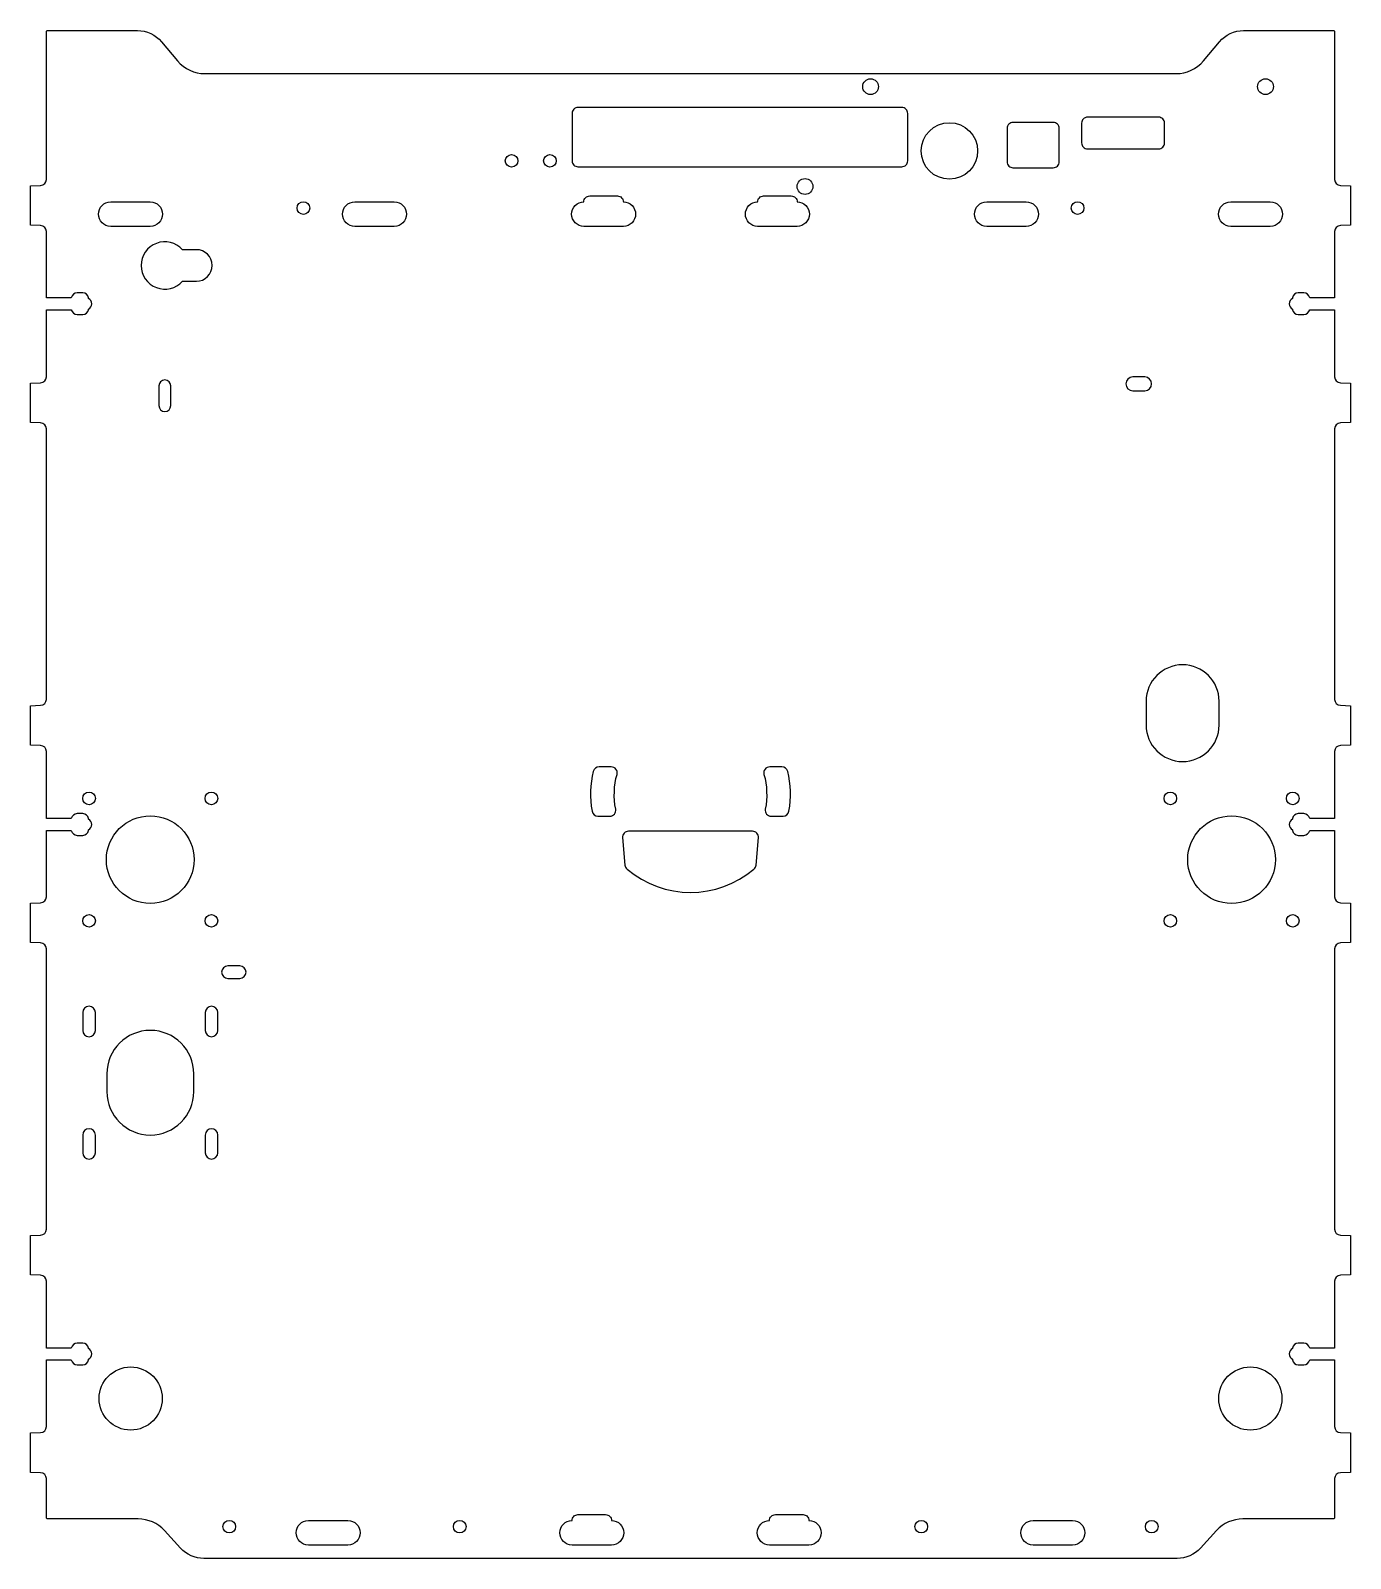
# Model space of a CAD drawing. Extents: x -167 to 167, y -193 to 194.
import ezdxf

# ---------------------------------------------------------------- set-up
doc = ezdxf.new("R2010")
doc.units = 0
doc.layers.get('0').update_dxf_attribs({"linetype": 'CONTINUOUS'})

msp = doc.modelspace()

# ---------------------------------------------------------------- linework, layer by layer
for points in [[(162.97, 193.5, -0.131652), (163.1, 193), (163.1, 155.79, 0.404026), (164.55, 154.29), (167.1, 154.2), (167.1, 144.2), (164.55, 144.11, 0.404026), (163.1, 142.61), (163.1, 125.8), (156.78, 125.8, 0.365977), (155.3, 127.05), (153.9, 127.05, 0.365977), (152.42, 125.8), (152.42, 125.64, 0.613812), (152.42, 122.96), (152.42, 122.8, 0.365977), (153.9, 121.55), (155.3, 121.55, 0.365977), (156.78, 122.8), (163.1, 122.8), (163.1, 105.79, 0.404026), (164.55, 104.29), (167.1, 104.2), (167.1, 94.2), (164.55, 94.11, 0.404026), (163.1, 92.61), (163.1, 24.09, 0.404026), (164.55, 22.59), (167.1, 22.5), (167.1, 12.5), (164.55, 12.41, 0.404026), (163.1, 10.91), (163.1, -6.1), (156.78, -6.1, 0.365977), (155.3, -4.85), (153.9, -4.85, 0.365977), (152.42, -6.1), (152.42, -6.26, 0.613812), (152.42, -8.94), (152.42, -9.1, 0.365977), (153.9, -10.35), (155.3, -10.35, 0.365977), (156.78, -9.1), (163.1, -9.1), (163.1, -25.91, 0.404026), (164.55, -27.41), (167.1, -27.5), (167.1, -37.5), (164.55, -37.59, 0.404026), (163.1, -39.09), (163.1, -110.11, 0.404026), (164.55, -111.61), (167.1, -111.7), (167.1, -121.7), (164.55, -121.79, 0.404026), (163.1, -123.29), (163.1, -140.2), (156.78, -140.2, 0.365977), (155.3, -138.95), (153.9, -138.95, 0.365977), (152.42, -140.2), (152.42, -140.36, 0.613812), (152.42, -143.04), (152.42, -143.2, 0.365977), (153.9, -144.45), (155.3, -144.45, 0.365977), (156.78, -143.2), (163.1, -143.2), (163.1, -160.11, 0.404026), (164.55, -161.61), (167.1, -161.7), (167.1, -171.7), (164.55, -171.79, 0.404026), (163.1, -173.29), (163.1, -183, -0.131652), (162.97, -183.5), (139.84, -183.5, 0.210435), (133.2, -186.42), (129.11, -190.9, -0.210435), (123.2, -193.5), (-123.2, -193.5, -0.210435), (-129.11, -190.9), (-133.2, -186.42, 0.210435), (-139.84, -183.5), (-162.97, -183.5, -0.131652), (-163.1, -183), (-163.1, -173.29, 0.404026), (-164.55, -171.79), (-167.1, -171.7), (-167.1, -161.7), (-164.55, -161.61, 0.404026), (-163.1, -160.11), (-163.1, -143.2), (-156.78, -143.2, 0.365977), (-155.3, -144.45), (-153.9, -144.45, 0.365977), (-152.42, -143.2), (-152.42, -143.04, 0.613812), (-152.42, -140.36), (-152.42, -140.2, 0.365977), (-153.9, -138.95), (-155.3, -138.95, 0.365977), (-156.78, -140.2), (-163.1, -140.2), (-163.1, -123.29, 0.404026), (-164.55, -121.79), (-167.1, -121.7), (-167.1, -111.7), (-164.55, -111.61, 0.404026), (-163.1, -110.11), (-163.1, -39.09, 0.404026), (-164.55, -37.59), (-167.1, -37.5), (-167.1, -27.5), (-164.55, -27.41, 0.404026), (-163.1, -25.91), (-163.1, -9.1), (-156.78, -9.1, 0.365977), (-155.3, -10.35), (-153.9, -10.35, 0.365977), (-152.42, -9.1), (-152.42, -8.94, 0.613812), (-152.42, -6.26), (-152.42, -6.1, 0.365977), (-153.9, -4.85), (-155.3, -4.85, 0.365977), (-156.78, -6.1), (-163.1, -6.1), (-163.1, 10.91, 0.404026), (-164.55, 12.41), (-167.1, 12.5), (-167.1, 22.5), (-164.55, 22.59, 0.404026), (-163.1, 24.09), (-163.1, 92.61, 0.404026), (-164.55, 94.11), (-167.1, 94.2), (-167.1, 104.2), (-164.55, 104.29, 0.404026), (-163.1, 105.79), (-163.1, 122.8), (-156.78, 122.8, 0.365977), (-155.3, 121.55), (-153.9, 121.55, 0.365977), (-152.42, 122.8), (-152.42, 122.96, 0.613812), (-152.42, 125.64), (-152.42, 125.8, 0.365977), (-153.9, 127.05), (-155.3, 127.05, 0.365977), (-156.78, 125.8), (-163.1, 125.8), (-163.1, 142.61, 0.404026), (-164.55, 144.11), (-167.1, 144.2), (-167.1, 154.2), (-164.55, 154.29, 0.404026), (-163.1, 155.79), (-163.1, 193, -0.131652), (-162.97, 193.5), (-140.06, 193.5, -0.221695), (-133.94, 190.64), (-129.88, 185.81, 0.221695), (-122.98, 182.59), (122.98, 182.59, 0.221695), (129.88, 185.81), (133.94, 190.64, -0.221695), (140.06, 193.5)], [(-30, 172.5), (-30, 160.5, 0.414214), (-28.5, 159), (53.5, 159, 0.414214), (55, 160.5), (55, 172.5, 0.414214), (53.5, 174), (-28.5, 174, 0.414214)], [(118.53, 171.55), (100.53, 171.55, 0.414214), (99.03, 170.05), (99.03, 165.05, 0.414214), (100.53, 163.55), (118.53, 163.55, 0.414214), (120.03, 165.05), (120.03, 170.05, 0.414214)], [(91.85, 170.25), (81.65, 170.25, 0.414214), (80.15, 168.75), (80.15, 160.25, 0.414214), (81.65, 158.75), (91.85, 158.75, 0.414214), (93.35, 160.25), (93.35, 168.75, 0.414214)], [(-27, 143.9, -1), (-27, 150.1, -0.414214), (-25.5, 151.6), (-18.5, 151.6, -0.414214), (-17, 150.1, -1), (-17, 143.9)], [(27, 150.1, -1), (27, 143.9), (17, 143.9, -1), (17, 150.1, -0.414214), (18.5, 151.6), (25.5, 151.6, -0.414214)], [(-146.8, 143.9, -1), (-146.8, 150.1), (-136.8, 150.1, -1), (-136.8, 143.9)], [(-85, 143.9, -1), (-85, 150.1), (-75, 150.1, -1), (-75, 143.9)], [(85, 150.1, -1), (85, 143.9), (75, 143.9, -1), (75, 150.1)], [(146.8, 150.1, -1), (146.8, 143.9), (136.8, 143.9, -1), (136.8, 150.1)], [(-125.1, 138), (-128.63, 138, 2.618034), (-128.63, 130), (-125.1, 130, 1)], [(-131.6, 98.5), (-131.6, 103.5, 1), (-134.6, 103.5), (-134.6, 98.5, 1)], [(112, 102.25), (115, 102.25, 1), (115, 105.75), (112, 105.75, 1)], [(133.85, 17.6), (133.85, 23.6, 1), (115.35, 23.6), (115.35, 17.6, 1)], [(-20.06, 7), (-23.15, 7, 0.347437), (-24.61, 5.85, 0.100873), (-24.94, -4.25, 0.365567), (-23.46, -5.5), (-20.41, -5.5, 0.472108), (-18.94, -3.71, -0.115814), (-18.61, 5.1, 0.494966)], [(20.41, -5.5), (23.46, -5.5, 0.365567), (24.94, -4.25, 0.100873), (24.61, 5.85, 0.347437), (23.15, 7), (20.06, 7, 0.494966), (18.61, 5.1, -0.115814), (18.94, -3.71, 0.472108)], [(16.6, -17.87), (17.2, -10.93, 0.440011), (15.71, -9.3), (-15.71, -9.3, 0.440011), (-17.2, -10.93), (-16.6, -17.87, 0.197059), (-16.07, -18.88, 0.368015), (16.07, -18.88, 0.197059)], [(-114.13, -43.4), (-117.13, -43.4, 1), (-117.13, -46.6), (-114.13, -46.6, 1)], [(-153.88, -55.25), (-153.88, -59.75, 1), (-150.68, -59.75), (-150.68, -55.25, 1)], [(-122.88, -55.25), (-122.88, -59.75, 1), (-119.68, -59.75), (-119.68, -55.25, 1)], [(-147.78, -70.75), (-147.78, -75.25, 1), (-125.78, -75.25), (-125.78, -70.75, 1)], [(-150.68, -90.75), (-150.68, -86.25, 1), (-153.88, -86.25), (-153.88, -90.75, 1)], [(-119.68, -90.75), (-119.68, -86.25, 1), (-122.88, -86.25), (-122.88, -90.75, 1)], [(-96.75, -190.1, -1), (-96.75, -183.9), (-86.75, -183.9, -1), (-86.75, -190.1)], [(-30, -190.1, -1), (-30, -183.9, -0.414214), (-28.5, -182.4), (-21.5, -182.4, -0.414214), (-20, -183.9, -1), (-20, -190.1)], [(30, -183.9, -1), (30, -190.1), (20, -190.1, -1), (20, -183.9, -0.414214), (21.5, -182.4), (28.5, -182.4, -0.414214)], [(96.75, -183.9, -1), (96.75, -190.1), (86.75, -190.1, -1), (86.75, -183.9)]]:
    msp.add_lwpolyline(points, format="xyb", close=True)
for centre, radius in [((45.6, 179.3), 2), ((145.6, 179.3), 2), ((65.55, 163), 7.15), ((-45.3, 160.5), 1.6), ((-35.6, 160.5), 1.6), ((29, 154), 2), ((-98, 148.55), 1.6), ((98, 148.55), 1.6), ((-152.3, -1), 1.6), ((-121.3, -1), 1.6), ((121.5, -1), 1.6), ((152.5, -1), 1.6), ((-136.8, -16.5), 11.1), ((137, -16.5), 11.1), ((-152.3, -32), 1.6), ((-121.3, -32), 1.6), ((121.5, -32), 1.6), ((152.5, -32), 1.6), ((-141.75, -153), 8), ((141.75, -153), 8), ((-116.8, -185.45), 1.6), ((-58.44, -185.45), 1.6), ((58.44, -185.45), 1.6), ((116.8, -185.45), 1.6)]:
    msp.add_circle(centre, radius)

doc.saveas('drawing.dxf')
